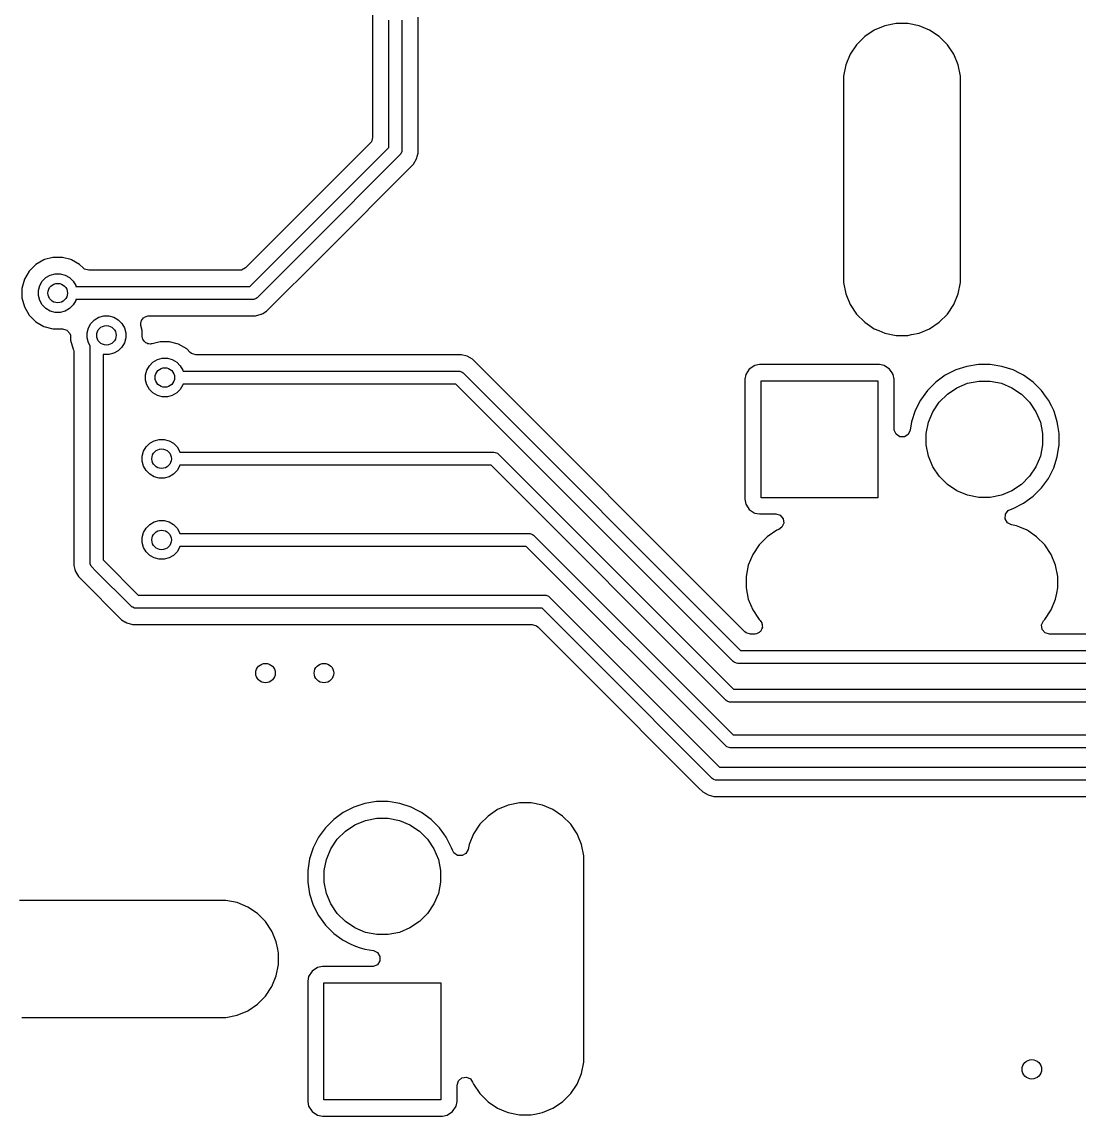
# Model space of a CAD drawing. Extents: x 45 to 205, y -97 to -37.
# Drawn here: x 61.45 to 77.73, y -67.42 to -50.57 of the extents above; entities that cross this region are included whole.
import ezdxf

# ---------------------------------------------------------------- set-up
doc = ezdxf.new("R2010")
doc.units = 0
doc.layers.add('BLACK', color=7, linetype='CONTINUOUS')

msp = doc.modelspace()

# ---------------------------------------------------------------- linework, layer by layer
at = {"layer": 'BLACK', "linetype": 'CONTINUOUS'}
for p, q in [((66.84949, -46.553926), (66.84949, -52.353526)), ((67.55049, -51.411306), (67.55049, -50.503926)), ((67.09999, -52.508648), (67.09999, -50.55007)), ((67.29999, -50.55007), (67.29999, -52.55007)), ((74.57344, -50.701992), (74.425959, -50.800537)), ((74.573453, -50.701985), (74.57344, -50.701992)), ((74.737326, -50.634108), (74.573453, -50.701985)), ((74.737335, -50.634105), (74.737326, -50.634108)), ((74.9113, -50.599502), (74.737335, -50.634105)), ((74.911303, -50.599502), (74.9113, -50.599502)), ((75.088685, -50.599502), (74.911303, -50.599502)), ((75.088688, -50.599502), (75.088685, -50.599502)), ((75.262652, -50.634105), (75.088688, -50.599502)), ((75.262661, -50.634108), (75.262652, -50.634105)), ((75.426534, -50.701985), (75.262661, -50.634108)), ((75.426547, -50.701992), (75.426534, -50.701985)), ((75.574028, -50.800537), (75.426547, -50.701992)), ((74.425955, -50.80054), (74.300532, -50.925963)), ((74.425959, -50.800537), (74.425955, -50.80054)), ((75.574032, -50.80054), (75.574028, -50.800537)), ((75.699455, -50.925963), (75.574032, -50.80054)), ((74.300529, -50.925967), (74.201984, -51.073448)), ((74.300532, -50.925963), (74.300529, -50.925967)), ((75.699458, -50.925967), (75.699455, -50.925963)), ((75.798003, -51.073448), (75.699458, -50.925967)), ((74.201977, -51.073461), (74.1341, -51.237334)), ((74.201984, -51.073448), (74.201977, -51.073461)), ((75.79801, -51.073461), (75.798003, -51.073448)), ((75.865887, -51.237334), (75.79801, -51.073461)), ((74.134097, -51.237343), (74.099494, -51.411306)), ((74.1341, -51.237334), (74.134097, -51.237343)), ((75.86589, -51.237343), (75.865887, -51.237334)), ((75.900493, -51.411306), (75.86589, -51.237343)), ((67.55049, -52.596214), (67.55049, -51.411306)), ((74.099494, -51.411306), (74.099494, -54.588697)), ((75.900494, -51.411308), (75.900493, -51.411306)), ((75.900494, -51.411311), (75.900494, -51.411308)), ((75.900494, -51.447275), (75.900494, -51.411311)), ((75.900494, -54.442419), (75.900494, -51.447275)), ((66.84949, -52.353526), (66.829805, -52.420565)), ((66.813171, -52.441207), (64.891127, -54.363251)), ((65.729279, -53.879359), (67.09999, -52.508648)), ((66.829805, -52.420565), (66.813171, -52.441207)), ((67.29999, -52.55007), (67.298069, -52.569579)), ((67.270701, -52.620781), (65.870701, -54.020781)), ((67.283137, -52.605627), (67.270701, -52.620781)), ((67.298069, -52.569579), (67.283137, -52.605627)), ((67.48046, -52.765282), (67.526604, -52.685358)), ((67.526604, -52.685358), (67.530651, -52.670256)), ((67.530651, -52.670256), (67.536791, -52.647342)), ((67.536791, -52.647342), (67.547082, -52.608933)), ((67.547082, -52.608933), (67.55049, -52.596214)), ((66.08046, -54.165282), (67.48046, -52.765282)), ((64.958568, -54.65007), (65.729279, -53.879359)), ((65.870701, -54.020781), (65.070701, -54.820781)), ((61.787501, -54.237087), (61.661978, -54.309558)), ((61.798983, -54.23401), (61.787501, -54.237087)), ((61.927515, -54.19957), (61.798983, -54.23401)), ((62.072465, -54.19957), (61.927515, -54.19957)), ((62.200996, -54.23401), (62.072465, -54.19957)), ((62.212479, -54.237087), (62.200996, -54.23401)), ((62.338001, -54.309558), (62.212478, -54.237087)), ((62.212478, -54.237087), (62.212479, -54.237087)), ((65.215202, -55.03054), (66.08046, -54.165282)), ((61.661972, -54.309563), (61.559483, -54.412052)), ((61.661978, -54.309558), (61.661972, -54.309563)), ((62.338007, -54.309563), (62.338001, -54.309558)), ((62.391695, -54.363251), (62.338007, -54.309563)), ((62.412337, -54.379885), (62.391695, -54.363251)), ((62.479376, -54.39957), (62.412337, -54.379885)), ((64.803446, -54.39957), (62.479376, -54.39957)), ((64.829804, -54.396736), (64.803446, -54.39957)), ((64.891127, -54.363251), (64.829804, -54.396736)), ((61.487006, -54.537585), (61.44949, -54.677595)), ((61.487007, -54.537581), (61.487006, -54.537585)), ((61.559478, -54.412058), (61.487007, -54.537581)), ((61.559483, -54.412052), (61.559478, -54.412058)), ((61.722826, -54.635265), (61.761984, -54.567442)), ((61.761984, -54.567442), (61.817362, -54.512064)), ((61.817362, -54.512064), (61.885185, -54.472906)), ((61.885185, -54.472906), (61.960832, -54.452637)), ((61.960832, -54.452637), (62.039148, -54.452637)), ((62.039148, -54.452637), (62.114795, -54.472906)), ((62.114795, -54.472906), (62.182618, -54.512064)), ((62.182618, -54.512064), (62.237996, -54.567442)), ((62.237996, -54.567442), (62.277154, -54.635265)), ((75.900494, -54.500002), (75.900494, -54.442419)), ((75.900494, -54.588693), (75.900494, -54.500002)), ((61.44949, -54.677595), (61.44949, -54.822545)), ((61.702557, -54.710912), (61.722826, -54.635265)), ((61.702557, -54.789228), (61.702557, -54.710912)), ((62.277154, -54.635265), (62.281121, -54.65007)), ((62.281121, -54.65007), (64.958568, -54.65007)), ((74.099494, -54.588697), (74.134097, -54.76266)), ((75.865888, -54.762668), (75.900494, -54.588693)), ((61.44949, -54.822545), (61.487006, -54.962555)), ((61.722826, -54.864875), (61.702557, -54.789228)), ((61.761984, -54.932698), (61.722826, -54.864875)), ((62.277154, -54.864875), (62.237996, -54.932698)), ((62.281121, -54.85007), (62.277154, -54.864875)), ((64.99999, -54.85007), (62.281121, -54.85007)), ((65.019499, -54.848149), (64.99999, -54.85007)), ((65.055547, -54.833217), (65.019499, -54.848149)), ((65.070701, -54.820781), (65.055547, -54.833217)), ((74.134097, -54.76266), (74.1341, -54.762669)), ((74.1341, -54.762669), (74.201977, -54.926542)), ((75.798007, -54.926549), (75.865888, -54.762668)), ((61.487006, -54.962555), (61.487007, -54.962558)), ((61.487007, -54.962558), (61.559478, -55.088081)), ((61.817362, -54.988076), (61.761984, -54.932698)), ((61.885185, -55.027234), (61.817362, -54.988076)), ((61.960832, -55.047503), (61.885185, -55.027234)), ((62.039148, -55.047503), (61.960832, -55.047503)), ((62.114795, -55.027234), (62.039148, -55.047503)), ((62.182618, -54.988076), (62.114795, -55.027234)), ((62.237996, -54.932698), (62.182618, -54.988076)), ((65.046134, -55.10057), (65.135278, -55.076684)), ((65.135278, -55.076684), (65.139865, -55.074036)), ((65.139865, -55.074036), (65.160614, -55.062056)), ((65.160614, -55.062056), (65.160616, -55.062055)), ((65.160616, -55.062055), (65.215202, -55.03054)), ((74.201977, -54.926542), (74.201984, -54.926555)), ((74.201984, -54.926555), (74.300529, -55.074036)), ((74.300529, -55.074036), (74.300532, -55.07404)), ((74.300532, -55.07404), (74.425955, -55.199463)), ((75.574029, -55.199466), (75.699458, -55.074037)), ((75.699458, -55.074037), (75.798007, -54.926549)), ((61.559478, -55.088081), (61.55948, -55.088083)), ((61.55948, -55.088083), (61.559481, -55.088085)), ((61.559481, -55.088085), (61.661975, -55.190579)), ((61.661975, -55.190579), (61.661976, -55.19058)), ((61.661976, -55.19058), (61.661978, -55.190581)), ((61.661978, -55.190581), (61.787501, -55.263052)), ((62.472826, -55.285265), (62.511984, -55.217442)), ((62.511984, -55.217442), (62.567362, -55.162064)), ((62.567362, -55.162064), (62.635185, -55.122906)), ((62.635185, -55.122906), (62.710832, -55.102637)), ((62.710832, -55.102637), (62.789148, -55.102637)), ((62.789148, -55.102637), (62.864795, -55.122906)), ((62.864795, -55.122906), (62.932618, -55.162064)), ((62.932618, -55.162064), (62.987996, -55.217442)), ((62.987996, -55.217442), (63.027154, -55.285265)), ((63.278198, -55.239807), (63.282511, -55.213482)), ((63.279255, -55.248347), (63.278198, -55.239807)), ((63.30049, -55.327595), (63.279255, -55.248347)), ((63.282511, -55.213482), (63.283146, -55.186814)), ((63.283146, -55.186814), (63.288073, -55.179533)), ((63.288073, -55.179533), (63.289495, -55.170857)), ((63.289495, -55.170857), (63.307357, -55.151041)), ((63.307357, -55.151041), (63.322308, -55.128952)), ((63.322308, -55.128952), (63.330389, -55.125491)), ((63.330389, -55.125491), (63.336277, -55.11896)), ((63.336277, -55.11896), (63.362015, -55.111947)), ((63.362015, -55.111947), (63.386536, -55.101447)), ((63.386536, -55.101447), (63.401258, -55.10057)), ((63.401258, -55.10057), (65.046132, -55.10057)), ((65.046132, -55.10057), (65.046134, -55.10057)), ((74.425955, -55.199463), (74.425959, -55.199466)), ((74.425959, -55.199466), (74.57344, -55.298011)), ((75.426541, -55.298015), (75.574029, -55.199466)), ((61.787501, -55.263052), (61.787502, -55.263052)), ((61.787502, -55.263052), (61.787505, -55.263054)), ((61.787505, -55.263054), (61.927515, -55.30057)), ((61.927515, -55.30057), (61.927518, -55.30057)), ((61.927518, -55.30057), (62.07549, -55.30057)), ((62.07549, -55.30057), (62.142529, -55.320255)), ((62.142529, -55.320255), (62.188284, -55.373059)), ((62.188284, -55.373059), (62.196941, -55.399558)), ((62.196941, -55.399558), (62.19949, -55.411935)), ((62.19949, -55.411935), (62.19949, -55.472545)), ((62.452557, -55.360912), (62.472826, -55.285265)), ((62.452557, -55.439228), (62.452557, -55.360912)), ((63.027154, -55.285265), (63.047423, -55.360912)), ((63.047423, -55.360912), (63.047423, -55.439228)), ((63.30049, -55.419844), (63.30049, -55.327595)), ((63.30143, -55.427436), (63.30049, -55.419844)), ((74.57344, -55.298011), (74.573453, -55.298018)), ((74.573453, -55.298018), (74.64486, -55.327595)), ((74.64486, -55.327595), (74.737328, -55.365896)), ((74.737328, -55.365896), (74.73733, -55.365896)), ((74.73733, -55.365896), (74.737335, -55.365898)), ((74.737335, -55.365898), (74.911298, -55.400501)), ((74.911298, -55.400501), (74.911301, -55.400502)), ((74.911301, -55.400502), (74.911303, -55.400502)), ((74.911303, -55.400502), (75.088687, -55.400502)), ((75.088687, -55.400502), (75.088688, -55.400501)), ((75.088688, -55.400501), (75.146676, -55.388966)), ((75.146676, -55.388966), (75.262652, -55.365898)), ((75.262652, -55.365898), (75.262655, -55.365896)), ((75.262655, -55.365896), (75.26266, -55.365896)), ((75.26266, -55.365896), (75.426541, -55.298015)), ((62.19949, -55.472545), (62.237006, -55.612555)), ((62.472826, -55.514875), (62.452557, -55.439228)), ((62.49999, -55.561923), (62.472826, -55.514875)), ((62.49999, -58.90007), (62.49999, -55.561923)), ((62.987996, -55.582698), (62.932618, -55.638076)), ((63.027154, -55.514875), (62.987996, -55.582698)), ((63.047423, -55.439228), (63.027154, -55.514875)), ((63.305706, -55.437365), (63.30143, -55.427436)), ((63.310707, -55.461489), (63.305706, -55.437365)), ((63.32187, -55.474894), (63.310707, -55.461489)), ((63.328871, -55.491149), (63.32187, -55.474894)), ((63.343846, -55.501284), (63.328871, -55.491149)), ((63.355418, -55.51518), (63.343846, -55.501284)), ((63.37218, -55.52046), (63.355418, -55.51518)), ((63.386734, -55.530311), (63.37218, -55.52046)), ((63.404812, -55.530741), (63.386734, -55.530311)), ((63.422059, -55.536175), (63.404812, -55.530741)), ((63.439014, -55.531555), (63.422059, -55.536175)), ((63.456583, -55.531973), (63.439014, -55.531555)), ((63.577515, -55.49957), (63.456583, -55.531973)), ((63.722465, -55.49957), (63.577515, -55.49957)), ((63.838795, -55.530741), (63.722465, -55.49957)), ((63.862479, -55.537087), (63.838795, -55.530741)), ((63.988001, -55.609558), (63.862478, -55.537087)), ((63.862478, -55.537087), (63.862479, -55.537087)), ((62.237006, -55.612555), (62.242912, -55.622785)), ((62.242912, -55.622785), (62.246941, -55.642346)), ((62.246941, -55.642346), (62.246228, -55.650963)), ((62.246228, -55.650963), (62.24949, -55.667358)), ((62.24949, -55.667358), (62.24949, -58.946215)), ((62.710832, -55.697503), (62.69999, -55.694597)), ((62.69999, -55.694597), (62.69999, -58.858648)), ((62.789148, -55.697503), (62.710832, -55.697503)), ((62.864795, -55.677234), (62.789148, -55.697503)), ((62.932618, -55.638076), (62.864795, -55.677234)), ((63.535185, -55.772906), (63.610832, -55.752637)), ((63.610832, -55.752637), (63.689148, -55.752637)), ((63.689148, -55.752637), (63.764795, -55.772906)), ((63.988007, -55.609563), (63.988001, -55.609558)), ((64.041695, -55.663251), (63.988007, -55.609563)), ((64.062337, -55.679885), (64.041695, -55.663251)), ((64.129376, -55.69957), (64.062337, -55.679885)), ((68.217451, -55.69957), (64.129376, -55.69957)), ((68.217452, -55.69957), (68.217451, -55.69957)), ((68.306596, -55.723456), (68.217452, -55.69957)), ((68.306597, -55.723456), (68.306596, -55.723456)), ((68.306598, -55.723457), (68.306597, -55.723456)), ((68.386516, -55.769597), (68.306598, -55.723457)), ((63.372826, -55.935265), (63.411984, -55.867442)), ((63.411984, -55.867442), (63.467362, -55.812064)), ((63.467362, -55.812064), (63.535185, -55.772906)), ((63.764795, -55.772906), (63.832618, -55.812064)), ((63.832618, -55.812064), (63.887996, -55.867442)), ((63.887996, -55.867442), (63.927154, -55.935265)), ((68.386521, -55.769601), (68.386516, -55.769597)), ((72.581171, -59.964251), (68.386521, -55.769601)), ((72.649389, -55.919469), (72.594023, -56.00233)), ((72.73225, -55.864103), (72.649389, -55.919469)), ((72.732254, -55.864102), (72.73225, -55.864103)), ((72.805313, -55.84957), (72.732254, -55.864102)), ((72.805316, -55.84957), (72.805313, -55.84957)), ((74.654664, -55.84957), (72.805316, -55.84957)), ((74.654667, -55.84957), (74.654664, -55.84957)), ((74.727725, -55.864102), (74.654667, -55.84957)), ((74.727729, -55.864103), (74.727725, -55.864102)), ((74.72773, -55.864104), (74.727729, -55.864103)), ((74.810591, -55.919469), (74.72773, -55.864104)), ((74.849429, -55.977595), (74.810591, -55.919469)), ((76.000579, -55.877899), (75.828353, -55.933857)), ((76.179439, -55.84957), (76.000579, -55.877899)), ((76.179444, -55.84957), (76.179439, -55.84957)), ((76.360536, -55.84957), (76.179444, -55.84957)), ((76.360541, -55.84957), (76.360536, -55.84957)), ((76.5394, -55.877899), (76.360541, -55.84957)), ((76.711626, -55.933857), (76.5394, -55.877899)), ((63.352557, -56.010912), (63.372826, -55.935265)), ((63.352557, -56.089228), (63.352557, -56.010912)), ((63.372826, -56.164875), (63.352557, -56.089228)), ((63.927154, -55.935265), (63.931121, -55.95007)), ((63.931121, -55.95007), (68.171308, -55.95007)), ((68.171308, -55.95007), (68.190817, -55.951991)), ((68.190817, -55.951991), (68.226865, -55.966923)), ((68.226865, -55.966923), (68.242019, -55.979359)), ((68.242019, -55.979359), (72.513729, -60.25107)), ((72.594022, -56.002334), (72.57949, -56.075391)), ((72.57949, -56.075391), (72.57949, -57.924748)), ((72.594023, -56.00233), (72.594022, -56.002334)), ((74.865956, -56.00233), (74.849429, -55.977595)), ((74.865957, -56.002334), (74.865956, -56.00233)), ((74.880489, -56.075391), (74.865957, -56.002334)), ((74.88049, -56.075393), (74.880489, -56.075391)), ((74.88049, -56.842938), (74.88049, -56.075393)), ((75.666992, -56.016076), (75.520495, -56.122511)), ((75.82835, -55.933858), (75.666992, -56.016076)), ((75.828353, -55.933857), (75.82835, -55.933858)), ((76.711629, -55.933858), (76.711626, -55.933857)), ((76.82129, -55.989734), (76.711629, -55.933858)), ((76.872984, -56.016074), (76.82129, -55.989734)), ((76.872986, -56.016075), (76.872984, -56.016074)), ((76.872987, -56.016076), (76.872986, -56.016075)), ((77.019484, -56.122511), (76.872987, -56.016076)), ((63.411984, -56.232698), (63.372826, -56.164875)), ((63.467362, -56.288076), (63.411984, -56.232698)), ((63.887996, -56.232698), (63.832618, -56.288076)), ((63.927154, -56.164875), (63.887996, -56.232698)), ((63.931121, -56.15007), (63.927154, -56.164875)), ((68.129886, -56.15007), (63.931121, -56.15007)), ((72.401598, -60.421781), (68.129886, -56.15007)), ((72.82999, -57.90007), (72.82999, -56.10007)), ((72.82999, -56.10007), (74.62999, -56.10007)), ((74.62999, -56.10007), (74.62999, -57.90007)), ((75.392431, -56.250575), (75.285996, -56.397072)), ((75.392435, -56.25057), (75.392431, -56.250575)), ((75.52049, -56.122515), (75.392435, -56.25057)), ((75.520495, -56.122511), (75.52049, -56.122515)), ((75.699036, -56.304361), (75.845733, -56.206341)), ((75.845733, -56.206341), (76.008734, -56.138824)), ((76.008734, -56.138824), (76.181775, -56.104404)), ((76.181775, -56.104404), (76.358205, -56.104404)), ((76.358205, -56.104404), (76.531246, -56.138824)), ((76.531246, -56.138824), (76.694247, -56.206341)), ((76.694247, -56.206341), (76.840944, -56.304361)), ((77.019489, -56.122515), (77.019484, -56.122511)), ((77.147544, -56.25057), (77.019489, -56.122515)), ((77.147548, -56.250575), (77.147544, -56.25057)), ((77.209056, -56.335235), (77.147548, -56.250575)), ((63.535185, -56.327234), (63.467362, -56.288076)), ((63.610832, -56.347503), (63.535185, -56.327234)), ((63.689148, -56.347503), (63.610832, -56.347503)), ((63.764795, -56.327234), (63.689148, -56.347503)), ((63.832618, -56.288076), (63.764795, -56.327234)), ((75.285996, -56.397072), (75.203778, -56.55843)), ((75.476261, -56.575813), (75.574281, -56.429116)), ((75.574281, -56.429116), (75.699036, -56.304361)), ((76.840944, -56.304361), (76.965699, -56.429116)), ((76.965699, -56.429116), (77.063719, -56.575813)), ((77.253986, -56.397076), (77.209056, -56.335235)), ((77.300356, -56.488081), (77.253986, -56.397076)), ((75.203777, -56.558433), (75.147819, -56.730659)), ((75.203778, -56.55843), (75.203777, -56.558433)), ((75.408744, -56.738814), (75.476261, -56.575813)), ((77.063719, -56.575813), (77.131236, -56.738814)), ((77.336201, -56.55843), (77.300356, -56.488081)), ((77.336202, -56.558433), (77.336201, -56.55843)), ((77.346647, -56.590581), (77.336202, -56.558433)), ((77.392161, -56.730661), (77.346647, -56.590581)), ((75.147819, -56.730659), (75.126963, -56.862336)), ((75.374324, -56.911855), (75.408744, -56.738814)), ((77.131236, -56.738814), (77.165656, -56.911855)), ((77.401651, -56.790579), (77.392161, -56.730661)), ((74.881513, -56.85883), (74.88049, -56.842938)), ((74.909627, -56.922794), (74.881513, -56.85883)), ((74.967859, -56.961404), (74.909627, -56.922794)), ((75.097034, -56.925471), (75.037722, -56.962402)), ((75.126963, -56.862336), (75.097034, -56.925471)), ((75.374324, -57.088285), (75.374324, -56.911855)), ((77.165656, -56.911855), (77.165656, -57.088285)), ((77.42049, -56.909518), (77.401651, -56.790579)), ((77.42049, -57.090621), (77.42049, -56.909518)), ((63.361984, -57.117442), (63.417362, -57.062064)), ((63.417362, -57.062064), (63.485185, -57.022906)), ((63.485185, -57.022906), (63.560832, -57.002637)), ((63.560832, -57.002637), (63.639148, -57.002637)), ((63.639148, -57.002637), (63.714795, -57.022906)), ((63.714795, -57.022906), (63.782618, -57.062064)), ((63.782618, -57.062064), (63.837996, -57.117442)), ((75.037722, -56.962402), (74.967859, -56.961404)), ((75.408744, -57.261326), (75.374324, -57.088285)), ((77.165656, -57.088285), (77.131236, -57.261326)), ((77.412461, -57.141309), (77.42049, -57.090621)), ((63.302557, -57.260912), (63.322826, -57.185265)), ((63.302557, -57.339228), (63.302557, -57.260912)), ((63.322826, -57.185265), (63.361984, -57.117442)), ((63.837996, -57.117442), (63.877154, -57.185265)), ((63.877154, -57.185265), (63.881121, -57.20007)), ((63.881121, -57.20007), (68.714202, -57.20007)), ((68.714202, -57.20007), (68.733711, -57.201991)), ((68.733711, -57.201991), (68.769759, -57.216923)), ((68.769759, -57.216923), (68.784913, -57.229359)), ((68.784913, -57.229359), (72.405623, -60.85007)), ((75.476261, -57.424327), (75.408744, -57.261326)), ((77.131236, -57.261326), (77.063719, -57.424327)), ((77.336201, -57.441709), (77.392161, -57.269479)), ((77.392161, -57.269479), (77.412461, -57.141309)), ((63.322826, -57.414875), (63.302557, -57.339228)), ((63.361984, -57.482698), (63.322826, -57.414875)), ((63.877154, -57.414875), (63.837996, -57.482698)), ((63.881121, -57.40007), (63.877154, -57.414875)), ((68.67278, -57.40007), (63.881121, -57.40007)), ((72.293492, -61.020781), (68.67278, -57.40007)), ((75.574281, -57.571024), (75.476261, -57.424327)), ((77.063719, -57.424327), (76.965699, -57.571024)), ((77.253986, -57.603064), (77.336201, -57.441709)), ((63.417362, -57.538076), (63.361984, -57.482698)), ((63.485185, -57.577234), (63.417362, -57.538076)), ((63.560832, -57.597503), (63.485185, -57.577234)), ((63.639148, -57.597503), (63.560832, -57.597503)), ((63.714795, -57.577234), (63.639148, -57.597503)), ((63.782618, -57.538076), (63.714795, -57.577234)), ((63.837996, -57.482698), (63.782618, -57.538076)), ((75.699036, -57.695779), (75.574281, -57.571024)), ((76.965699, -57.571024), (76.840944, -57.695779)), ((77.147543, -57.749571), (77.253986, -57.603064)), ((75.845733, -57.793799), (75.699036, -57.695779)), ((76.840944, -57.695779), (76.694247, -57.793799)), ((77.019491, -57.877623), (77.147543, -57.749571)), ((72.57949, -57.924748), (72.594022, -57.997805)), ((74.62999, -57.90007), (72.82999, -57.90007)), ((76.008734, -57.861316), (75.845733, -57.793799)), ((76.181775, -57.895736), (76.008734, -57.861316)), ((76.358205, -57.895736), (76.181775, -57.895736)), ((76.531246, -57.861316), (76.358205, -57.895736)), ((76.694247, -57.793799), (76.531246, -57.861316)), ((76.872984, -57.984066), (77.019491, -57.877623)), ((72.594022, -57.997805), (72.594023, -57.997809)), ((72.594023, -57.997809), (72.606227, -58.016074)), ((72.606227, -58.016074), (72.649389, -58.080671)), ((72.649389, -58.080671), (72.72401, -58.13053)), ((76.592912, -58.155988), (76.633778, -58.099316)), ((76.633778, -58.099316), (76.671529, -58.079309)), ((76.671529, -58.079309), (76.711629, -58.066281)), ((76.711629, -58.066281), (76.872984, -57.984066)), ((63.417362, -58.312064), (63.485185, -58.272906)), ((63.485185, -58.272906), (63.560832, -58.252637)), ((63.560832, -58.252637), (63.639148, -58.252637)), ((63.639148, -58.252637), (63.714795, -58.272906)), ((63.714795, -58.272906), (63.782618, -58.312064)), ((72.72401, -58.13053), (72.73225, -58.136036)), ((72.73225, -58.136036), (72.732254, -58.136037)), ((72.732254, -58.136037), (72.805311, -58.150569)), ((72.805311, -58.150569), (72.805314, -58.15057)), ((72.805314, -58.15057), (73.057361, -58.15057)), ((73.057361, -58.15057), (73.1244, -58.170255)), ((73.1244, -58.170255), (73.170155, -58.223059)), ((73.170155, -58.223059), (73.180099, -58.292217)), ((76.589173, -58.225758), (76.592912, -58.155988)), ((76.623748, -58.286473), (76.589173, -58.225758)), ((63.302557, -58.510912), (63.322826, -58.435265)), ((63.322826, -58.435265), (63.361984, -58.367442)), ((63.361984, -58.367442), (63.417362, -58.312064)), ((63.782618, -58.312064), (63.837996, -58.367442)), ((63.837996, -58.367442), (63.877154, -58.435265)), ((63.877154, -58.435265), (63.881121, -58.45007)), ((63.881121, -58.45007), (69.257096, -58.45007)), ((69.257096, -58.45007), (69.276605, -58.451991)), ((69.276605, -58.451991), (69.312653, -58.466923)), ((73.073447, -58.402125), (72.925977, -58.500664)), ((73.073461, -58.402118), (73.073447, -58.402125)), ((73.104816, -58.38913), (73.073461, -58.402118)), ((73.151074, -58.355773), (73.104816, -58.38913)), ((73.180099, -58.292217), (73.151074, -58.355773)), ((76.685658, -58.318857), (76.623748, -58.286473)), ((76.762661, -58.334173), (76.685658, -58.318857)), ((76.81481, -58.355773), (76.762661, -58.334173)), ((76.926549, -58.402054), (76.81481, -58.355773)), ((76.92655, -58.402055), (76.926548, -58.402054)), ((76.926548, -58.402054), (76.926549, -58.402054)), ((76.941512, -58.412052), (76.92655, -58.402055)), ((77.074043, -58.500603), (76.941512, -58.412052)), ((63.302557, -58.589228), (63.302557, -58.510912)), ((63.322826, -58.664875), (63.302557, -58.589228)), ((69.312653, -58.466923), (69.327807, -58.479359)), ((69.327807, -58.479359), (72.398518, -61.55007)), ((72.925971, -58.500669), (72.800557, -58.626086)), ((72.925977, -58.500664), (72.925971, -58.500669)), ((77.074046, -58.500606), (77.074043, -58.500603)), ((77.199482, -58.62604), (77.074046, -58.500606)), ((63.361984, -58.732698), (63.322826, -58.664875)), ((63.417362, -58.788076), (63.361984, -58.732698)), ((63.485185, -58.827234), (63.417362, -58.788076)), ((63.782618, -58.788076), (63.714795, -58.827234)), ((63.837996, -58.732698), (63.782618, -58.788076)), ((63.877154, -58.664875), (63.837996, -58.732698)), ((63.881121, -58.65007), (63.877154, -58.664875)), ((69.215674, -58.65007), (63.881121, -58.65007)), ((72.286385, -61.720781), (69.215674, -58.65007)), ((72.702007, -58.773579), (72.634137, -58.937435)), ((72.702013, -58.773568), (72.702007, -58.773579)), ((72.800555, -58.626088), (72.702013, -58.773568)), ((72.800557, -58.626086), (72.800555, -58.626088)), ((77.298036, -58.773534), (77.199482, -58.62604)), ((77.365922, -58.937422), (77.298036, -58.773534)), ((62.24949, -58.946215), (62.265518, -59.006034)), ((62.501911, -58.919579), (62.49999, -58.90007)), ((62.516843, -58.955627), (62.501911, -58.919579)), ((62.529279, -58.970781), (62.516843, -58.955627)), ((62.69999, -58.858648), (62.720695, -58.879354)), ((62.720695, -58.879354), (62.720701, -58.879359)), ((62.720701, -58.879359), (63.241411, -59.40007)), ((63.560832, -58.847503), (63.485185, -58.827234)), ((63.639148, -58.847503), (63.560832, -58.847503)), ((63.714795, -58.827234), (63.639148, -58.847503)), ((72.634132, -58.937452), (72.59953, -59.111409)), ((72.634137, -58.937435), (72.634132, -58.937452)), ((77.365922, -58.937426), (77.365922, -58.937422)), ((77.365923, -58.937427), (77.365922, -58.937426)), ((77.40053, -59.111401), (77.365923, -58.937427)), ((62.265518, -59.006034), (62.273374, -59.035353)), ((62.273374, -59.035353), (62.273377, -59.03536)), ((62.273377, -59.03536), (62.319517, -59.115278)), ((62.319517, -59.115278), (62.319519, -59.115281)), ((62.319519, -59.115281), (62.31952, -59.115282)), ((62.31952, -59.115282), (62.36952, -59.165282)), ((62.579274, -59.020775), (62.529279, -58.970781)), ((62.579279, -59.020781), (62.579274, -59.020775)), ((63.129279, -59.57078), (62.579279, -59.020781)), ((72.59953, -59.111409), (72.59953, -59.28879)), ((77.40053, -59.288798), (77.40053, -59.111401)), ((62.36952, -59.165282), (62.984777, -59.780539)), ((72.59953, -59.28879), (72.634132, -59.462747)), ((77.384457, -59.3696), (77.40053, -59.288798)), ((63.241411, -59.40007), (65.59999, -59.40007)), ((65.59999, -59.40007), (69.49999, -59.40007)), ((69.49999, -59.40007), (69.519499, -59.401991)), ((69.519499, -59.401991), (69.555547, -59.416923)), ((69.555547, -59.416923), (69.570701, -59.429359)), ((69.570701, -59.429359), (70.420695, -60.279354)), ((72.634132, -59.462747), (72.634137, -59.462764)), ((72.634137, -59.462764), (72.702007, -59.62662)), ((77.298036, -59.626666), (77.365922, -59.462778)), ((77.365922, -59.462778), (77.384457, -59.3696)), ((63.144432, -59.583217), (63.129279, -59.57078)), ((63.15499, -59.58759), (63.144432, -59.583217)), ((63.180481, -59.598149), (63.15499, -59.58759)), ((63.19999, -59.60007), (63.180481, -59.598149)), ((65.59999, -59.60007), (63.19999, -59.60007)), ((69.458568, -59.60007), (65.59999, -59.60007)), ((70.279274, -60.420775), (69.458568, -59.60007)), ((72.702007, -59.62662), (72.702009, -59.626625)), ((72.702009, -59.626625), (72.702011, -59.626628)), ((72.702011, -59.626628), (72.792501, -59.762058)), ((77.199482, -59.77416), (77.298036, -59.626666)), ((62.984777, -59.780539), (63.035616, -59.809891)), ((72.792501, -59.762058), (72.800555, -59.774111)), ((72.800555, -59.774111), (72.815333, -59.788889)), ((72.815333, -59.788889), (72.825945, -59.808325)), ((77.149696, -59.858923), (77.178721, -59.795367)), ((77.178721, -59.795367), (77.184753, -59.788889)), ((77.184753, -59.788889), (77.187553, -59.786088)), ((77.187553, -59.786088), (77.199482, -59.77416)), ((63.035616, -59.809891), (63.039364, -59.812055)), ((63.039364, -59.812055), (63.039366, -59.812056)), ((63.039366, -59.812056), (63.064699, -59.826683)), ((63.064699, -59.826683), (63.064701, -59.826683)), ((63.064701, -59.826683), (63.064702, -59.826684)), ((63.064702, -59.826684), (63.153846, -59.85057)), ((63.153846, -59.85057), (65.553846, -59.85057)), ((65.553846, -59.85057), (69.303446, -59.85057)), ((69.303446, -59.85057), (69.370485, -59.870255)), ((69.370485, -59.870255), (69.391127, -59.886889)), ((69.391127, -59.886889), (70.06952, -60.565282)), ((72.601813, -59.980885), (72.581171, -59.964251)), ((72.810033, -59.965055), (72.801962, -59.975837)), ((72.821365, -59.957773), (72.810033, -59.965055)), ((72.830563, -59.93763), (72.821365, -59.957773)), ((72.825945, -59.808325), (72.840446, -59.825059)), ((72.843834, -59.919904), (72.830563, -59.93763)), ((72.840446, -59.825059), (72.842362, -59.83839)), ((72.842362, -59.83839), (72.848818, -59.850212)), ((72.844794, -59.906468), (72.843834, -59.919904)), ((72.85039, -59.894217), (72.844794, -59.906468)), ((72.848818, -59.850212), (72.847238, -59.872298)), ((72.847238, -59.872298), (72.85039, -59.894217)), ((77.15964, -59.928081), (77.149696, -59.858923)), ((77.205395, -59.980885), (77.15964, -59.928081)), ((72.668852, -60.00057), (72.601813, -59.980885)), ((72.727652, -60.00057), (72.668852, -60.00057)), ((72.736498, -60.000254), (72.727652, -60.00057)), ((72.740668, -59.998698), (72.736498, -60.000254)), ((72.762587, -59.995547), (72.740668, -59.998698)), ((72.781216, -59.983574), (72.762587, -59.995547)), ((72.801962, -59.975837), (72.781216, -59.983574)), ((77.272434, -60.00057), (77.205395, -59.980885)), ((80.727652, -60.00057), (77.272434, -60.00057)), ((70.420695, -60.279354), (70.420701, -60.279359)), ((70.420701, -60.279359), (72.191411, -62.05007)), ((72.513729, -60.25107), (85.950461, -60.25107)), ((70.279279, -60.420781), (70.279274, -60.420775)), ((72.079279, -62.22078), (70.279279, -60.420781)), ((72.416751, -60.434218), (72.401598, -60.421781)), ((72.452799, -60.449149), (72.416751, -60.434218)), ((72.472308, -60.45107), (72.452799, -60.449149)), ((85.991883, -60.45107), (72.472308, -60.45107)), ((70.06952, -60.565282), (71.869521, -62.365282)), ((72.405623, -60.85007), (86.401461, -60.85007)), ((72.308645, -61.033218), (72.293492, -61.020781)), ((72.344693, -61.048149), (72.308645, -61.033218)), ((72.364202, -61.05007), (72.344693, -61.048149)), ((86.442883, -61.05007), (72.364202, -61.05007)), ((72.398518, -61.55007), (86.958568, -61.55007)), ((72.301539, -61.733217), (72.286385, -61.720781)), ((72.337587, -61.748149), (72.301539, -61.733217)), ((72.357096, -61.75007), (72.337587, -61.748149)), ((86.99999, -61.75007), (72.357096, -61.75007)), ((72.191411, -62.05007), (87.908568, -62.05007)), ((72.094432, -62.233217), (72.079279, -62.22078)), ((72.10499, -62.23759), (72.094432, -62.233217)), ((72.130481, -62.248149), (72.10499, -62.23759)), ((72.14999, -62.25007), (72.130481, -62.248149)), ((87.94999, -62.25007), (72.14999, -62.25007)), ((71.869521, -62.365282), (71.934778, -62.430539)), ((71.934778, -62.430539), (71.934781, -62.43054)), ((71.934781, -62.43054), (71.934784, -62.430543)), ((71.934784, -62.430543), (72.014696, -62.476681)), ((72.014696, -62.476681), (72.014697, -62.476681)), ((72.014697, -62.476681), (72.014702, -62.476684)), ((72.014702, -62.476684), (72.103846, -62.50057)), ((66.55835, -62.663858), (66.396992, -62.746076)), ((66.558353, -62.663857), (66.55835, -62.663858)), ((66.730579, -62.607899), (66.558353, -62.663857)), ((66.909439, -62.57957), (66.730579, -62.607899)), ((66.909444, -62.57957), (66.909439, -62.57957)), ((67.090536, -62.57957), (66.909444, -62.57957)), ((67.090541, -62.57957), (67.090536, -62.57957)), ((67.2694, -62.607899), (67.090541, -62.57957)), ((67.441626, -62.663857), (67.2694, -62.607899)), ((67.441629, -62.663858), (67.441626, -62.663857)), ((67.55129, -62.719734), (67.441629, -62.663858)), ((68.937322, -62.634176), (68.773449, -62.702053)), ((68.937331, -62.634173), (68.937322, -62.634176)), ((69.111296, -62.59957), (68.937331, -62.634173)), ((69.111299, -62.59957), (69.111296, -62.59957)), ((69.288681, -62.59957), (69.111299, -62.59957)), ((69.288684, -62.59957), (69.288681, -62.59957)), ((69.462648, -62.634173), (69.288684, -62.59957)), ((69.462657, -62.634176), (69.462648, -62.634173)), ((69.62653, -62.702053), (69.462657, -62.634176)), ((72.103846, -62.50057), (72.103848, -62.50057)), ((72.103848, -62.50057), (87.996132, -62.50057)), ((66.396992, -62.746076), (66.250495, -62.852511)), ((66.738734, -62.868824), (66.911775, -62.834404)), ((66.911775, -62.834404), (67.088205, -62.834404)), ((67.088205, -62.834404), (67.261246, -62.868824)), ((67.602984, -62.746074), (67.55129, -62.719734)), ((67.602986, -62.746075), (67.602984, -62.746074)), ((67.602987, -62.746076), (67.602986, -62.746075)), ((67.749484, -62.852511), (67.602987, -62.746076)), ((68.625951, -62.800608), (68.500528, -62.926031)), ((68.625955, -62.800605), (68.625951, -62.800608)), ((68.773436, -62.70206), (68.625955, -62.800605)), ((68.773449, -62.702053), (68.773436, -62.70206)), ((69.626543, -62.70206), (69.62653, -62.702053)), ((69.774024, -62.800605), (69.626543, -62.70206)), ((69.774028, -62.800608), (69.774024, -62.800605)), ((69.899451, -62.926031), (69.774028, -62.800608)), ((66.122431, -62.980575), (66.015996, -63.127072)), ((66.122435, -62.98057), (66.122431, -62.980575)), ((66.25049, -62.852515), (66.122435, -62.98057)), ((66.250495, -62.852511), (66.25049, -62.852515)), ((66.429036, -63.034361), (66.575733, -62.936341)), ((66.575733, -62.936341), (66.738734, -62.868824)), ((67.261246, -62.868824), (67.424247, -62.936341)), ((67.424247, -62.936341), (67.570944, -63.034361)), ((67.749489, -62.852515), (67.749484, -62.852511)), ((67.877544, -62.98057), (67.749489, -62.852515)), ((67.877548, -62.980575), (67.877544, -62.98057)), ((67.944365, -63.072542), (67.877548, -62.980575)), ((68.500525, -62.926035), (68.40198, -63.073516)), ((68.500528, -62.926031), (68.500525, -62.926035)), ((69.899454, -62.926035), (69.899451, -62.926031)), ((69.997999, -63.073516), (69.899454, -62.926035)), ((66.015996, -63.127072), (65.933778, -63.28843)), ((66.206261, -63.305813), (66.304281, -63.159116)), ((66.304281, -63.159116), (66.429036, -63.034361)), ((67.570944, -63.034361), (67.695699, -63.159116)), ((67.695699, -63.159116), (67.793719, -63.305813)), ((67.983986, -63.127076), (67.944365, -63.072542)), ((68.066201, -63.288431), (67.983986, -63.127076)), ((68.401973, -63.073529), (68.334096, -63.237402)), ((68.40198, -63.073516), (68.401973, -63.073529)), ((69.998006, -63.073529), (69.997999, -63.073516)), ((70.020185, -63.127076), (69.998006, -63.073529)), ((70.055592, -63.212558), (70.020185, -63.127076)), ((65.933777, -63.288433), (65.877819, -63.460659)), ((65.933778, -63.28843), (65.933777, -63.288433)), ((66.138744, -63.468814), (66.206261, -63.305813)), ((67.793719, -63.305813), (67.861236, -63.468814)), ((68.07923, -63.328532), (68.066201, -63.288431)), ((68.099235, -63.366283), (68.07923, -63.328532)), ((68.318778, -63.314407), (68.286392, -63.376317)), ((68.334094, -63.237408), (68.318778, -63.314407)), ((68.334096, -63.237402), (68.334094, -63.237408)), ((70.065883, -63.237402), (70.055592, -63.212558)), ((70.065886, -63.237411), (70.065883, -63.237402)), ((70.100489, -63.411374), (70.065886, -63.237411)), ((65.877819, -63.460659), (65.84949, -63.639518)), ((66.104324, -63.641855), (66.138744, -63.468814)), ((67.861236, -63.468814), (67.895656, -63.641855)), ((68.155907, -63.40715), (68.099235, -63.366283)), ((68.225676, -63.410891), (68.155907, -63.40715)), ((68.286392, -63.376317), (68.225676, -63.410891)), ((70.10049, -63.411376), (70.100489, -63.411374)), ((70.10049, -63.411379), (70.10049, -63.411376)), ((70.10049, -63.447343), (70.10049, -63.411379)), ((70.10049, -66.442487), (70.10049, -63.447343)), ((65.84949, -63.639518), (65.84949, -63.820621)), ((66.104324, -63.818285), (66.104324, -63.641855)), ((67.895656, -63.641855), (67.895656, -63.818285)), ((65.84949, -63.820621), (65.877819, -63.99948)), ((66.138744, -63.991326), (66.104324, -63.818285)), ((67.895656, -63.818285), (67.861236, -63.991326)), ((65.877819, -63.99948), (65.933777, -64.171706)), ((66.206261, -64.154327), (66.138744, -63.991326)), ((67.861236, -63.991326), (67.793719, -64.154327)), ((61.551337, -64.099497), (61.411295, -64.099498)), ((61.551355, -64.099502), (61.551337, -64.099497)), ((64.499989, -64.099502), (61.551355, -64.099502)), ((64.588679, -64.099501), (64.499989, -64.099502)), ((64.588681, -64.099501), (64.588679, -64.099501)), ((64.762657, -64.134105), (64.588681, -64.099501)), ((64.762659, -64.134106), (64.762657, -64.134105)), ((64.762667, -64.134108), (64.762659, -64.134106)), ((64.926531, -64.201982), (64.762667, -64.134108)), ((65.933777, -64.171706), (65.933778, -64.171709)), ((65.933778, -64.171709), (66.015996, -64.333067)), ((66.304281, -64.301024), (66.206261, -64.154327)), ((67.793719, -64.154327), (67.695699, -64.301024)), ((64.926536, -64.201984), (64.926531, -64.201982)), ((64.926539, -64.201986), (64.926536, -64.201984)), ((65.074029, -64.300534), (64.926539, -64.201986)), ((65.199459, -64.425962), (65.074029, -64.300534)), ((66.015996, -64.333067), (66.122431, -64.479564)), ((66.429036, -64.425779), (66.304281, -64.301024)), ((67.695699, -64.301024), (67.570944, -64.425779)), ((65.298009, -64.573451), (65.199459, -64.425962)), ((66.122431, -64.479564), (66.122435, -64.479569)), ((66.122435, -64.479569), (66.25049, -64.607624)), ((66.575733, -64.523799), (66.429036, -64.425779)), ((67.570944, -64.425779), (67.424247, -64.523799)), ((65.29801, -64.573453), (65.298009, -64.573451)), ((65.312164, -64.607623), (65.29801, -64.573453)), ((65.365892, -64.737333), (65.312164, -64.607623)), ((66.25049, -64.607624), (66.250495, -64.607628)), ((66.250495, -64.607628), (66.378277, -64.700466)), ((66.738734, -64.591316), (66.575733, -64.523799)), ((66.911775, -64.625736), (66.738734, -64.591316)), ((67.088205, -64.625736), (66.911775, -64.625736)), ((67.261246, -64.591316), (67.088205, -64.625736)), ((67.424247, -64.523799), (67.261246, -64.591316)), ((65.388749, -64.852241), (65.365892, -64.737333)), ((65.400497, -64.911303), (65.388749, -64.852241)), ((66.378277, -64.700466), (66.396996, -64.714066)), ((66.396996, -64.714066), (66.502474, -64.76781)), ((66.502474, -64.76781), (66.55835, -64.796281)), ((66.55835, -64.796281), (66.558353, -64.796282)), ((66.558353, -64.796282), (66.644466, -64.824261)), ((66.644466, -64.824261), (66.730581, -64.852241)), ((66.730581, -64.852241), (66.797759, -64.862881)), ((65.400498, -64.911305), (65.400497, -64.911303)), ((65.400498, -64.911308), (65.400498, -64.911305)), ((65.400498, -65.088692), (65.400498, -64.911308)), ((66.797759, -64.862881), (66.862257, -64.873097)), ((66.862257, -64.873097), (66.925392, -64.903026)), ((66.925392, -64.903026), (66.962323, -64.962338)), ((66.962323, -64.962338), (66.961325, -65.032201)), ((65.365892, -65.262667), (65.400498, -65.088692)), ((65.919389, -65.189469), (65.864023, -65.27233)), ((66.00225, -65.134103), (65.919389, -65.189469)), ((66.002254, -65.134102), (66.00225, -65.134103)), ((66.075313, -65.11957), (66.002254, -65.134102)), ((66.842859, -65.11957), (66.075313, -65.11957)), ((66.858751, -65.118547), (66.842859, -65.11957)), ((66.922715, -65.090433), (66.858751, -65.118547)), ((66.961325, -65.032201), (66.922715, -65.090433)), ((65.298009, -65.426549), (65.365892, -65.262667)), ((65.864022, -65.272334), (65.84949, -65.345391)), ((65.84949, -65.345391), (65.84949, -67.194748)), ((65.864023, -65.27233), (65.864022, -65.272334)), ((65.199459, -65.574038), (65.298009, -65.426549)), ((66.09999, -67.17007), (66.09999, -65.37007)), ((66.09999, -65.37007), (67.89999, -65.37007)), ((67.89999, -65.37007), (67.89999, -67.17007)), ((65.074029, -65.699466), (65.199459, -65.574038)), ((64.588681, -65.900499), (64.762657, -65.865895)), ((64.762657, -65.865895), (64.926539, -65.798014)), ((64.926539, -65.798014), (65.074029, -65.699466)), ((61.447267, -65.900502), (64.562698, -65.900502)), ((64.562698, -65.900502), (64.56274, -65.900498)), ((64.56274, -65.900498), (64.588681, -65.900499)), ((70.10049, -66.50007), (70.10049, -66.442487)), ((70.10049, -66.588761), (70.10049, -66.50007)), ((70.065884, -66.762736), (70.10049, -66.588761)), ((68.15049, -66.942863), (68.170175, -66.875824)), ((68.170175, -66.875824), (68.222979, -66.830069)), ((68.222979, -66.830069), (68.292137, -66.820125)), ((68.292137, -66.820125), (68.355693, -66.84915)), ((68.355693, -66.84915), (68.389052, -66.895412)), ((69.998003, -66.926617), (70.065884, -66.762736)), ((68.15049, -67.194744), (68.15049, -66.942863)), ((68.389052, -66.895412), (68.401976, -66.926616)), ((68.401976, -66.926616), (68.40198, -66.926623)), ((68.40198, -66.926623), (68.500525, -67.074104)), ((69.899454, -67.074105), (69.998003, -66.926617)), ((65.84949, -67.194748), (65.864022, -67.267805)), ((67.89999, -67.17007), (66.09999, -67.17007)), ((68.135956, -67.26781), (68.15049, -67.194744)), ((68.500525, -67.074104), (68.500528, -67.074108)), ((68.500528, -67.074108), (68.625951, -67.199531)), ((68.625951, -67.199531), (68.625955, -67.199534)), ((68.625955, -67.199534), (68.773436, -67.298079)), ((69.626537, -67.298083), (69.774025, -67.199534)), ((69.774025, -67.199534), (69.899454, -67.074105)), ((65.864022, -67.267805), (65.864023, -67.267809)), ((65.864023, -67.267809), (65.864024, -67.26781)), ((65.864024, -67.26781), (65.919389, -67.350671)), ((65.919389, -67.350671), (66.00225, -67.406036)), ((67.99773, -67.406036), (68.080591, -67.350671)), ((68.080591, -67.350671), (68.135956, -67.26781)), ((68.773436, -67.298079), (68.773449, -67.298086)), ((68.773449, -67.298086), (68.896353, -67.348993)), ((68.896353, -67.348993), (68.937324, -67.365964)), ((68.937324, -67.365964), (68.937326, -67.365964)), ((68.937326, -67.365964), (68.937331, -67.365966)), ((68.937331, -67.365966), (69.111294, -67.400569)), ((69.346672, -67.389034), (69.462648, -67.365966)), ((69.462648, -67.365966), (69.462651, -67.365964)), ((69.462651, -67.365964), (69.462656, -67.365964)), ((69.462656, -67.365964), (69.626537, -67.298083)), ((66.00225, -67.406036), (66.002254, -67.406037)), ((66.002254, -67.406037), (66.075311, -67.420569)), ((66.075311, -67.420569), (66.075314, -67.42057)), ((66.075314, -67.42057), (66.075316, -67.42057)), ((66.075316, -67.42057), (67.924666, -67.42057)), ((67.924666, -67.42057), (67.924667, -67.420569)), ((67.924667, -67.420569), (67.99773, -67.406036)), ((69.111294, -67.400569), (69.111297, -67.40057)), ((69.111297, -67.40057), (69.111299, -67.40057)), ((69.111299, -67.40057), (69.288683, -67.40057)), ((69.288683, -67.40057), (69.288684, -67.400569)), ((69.288684, -67.400569), (69.346672, -67.389034))]:
    msp.add_line(p, q, dxfattribs=at)
at = {"layer": 'BLACK'}
for centre in [(61.99999, -54.75007), (62.74999, -55.40007), (63.64999, -56.05007), (63.59999, -57.30007), (63.59999, -58.55007), (65.19999, -60.60007), (66.09999, -60.60007), (76.99999, -66.70007)]:
    msp.add_circle(centre, 0.15, dxfattribs=at)

doc.saveas('drawing.dxf')
